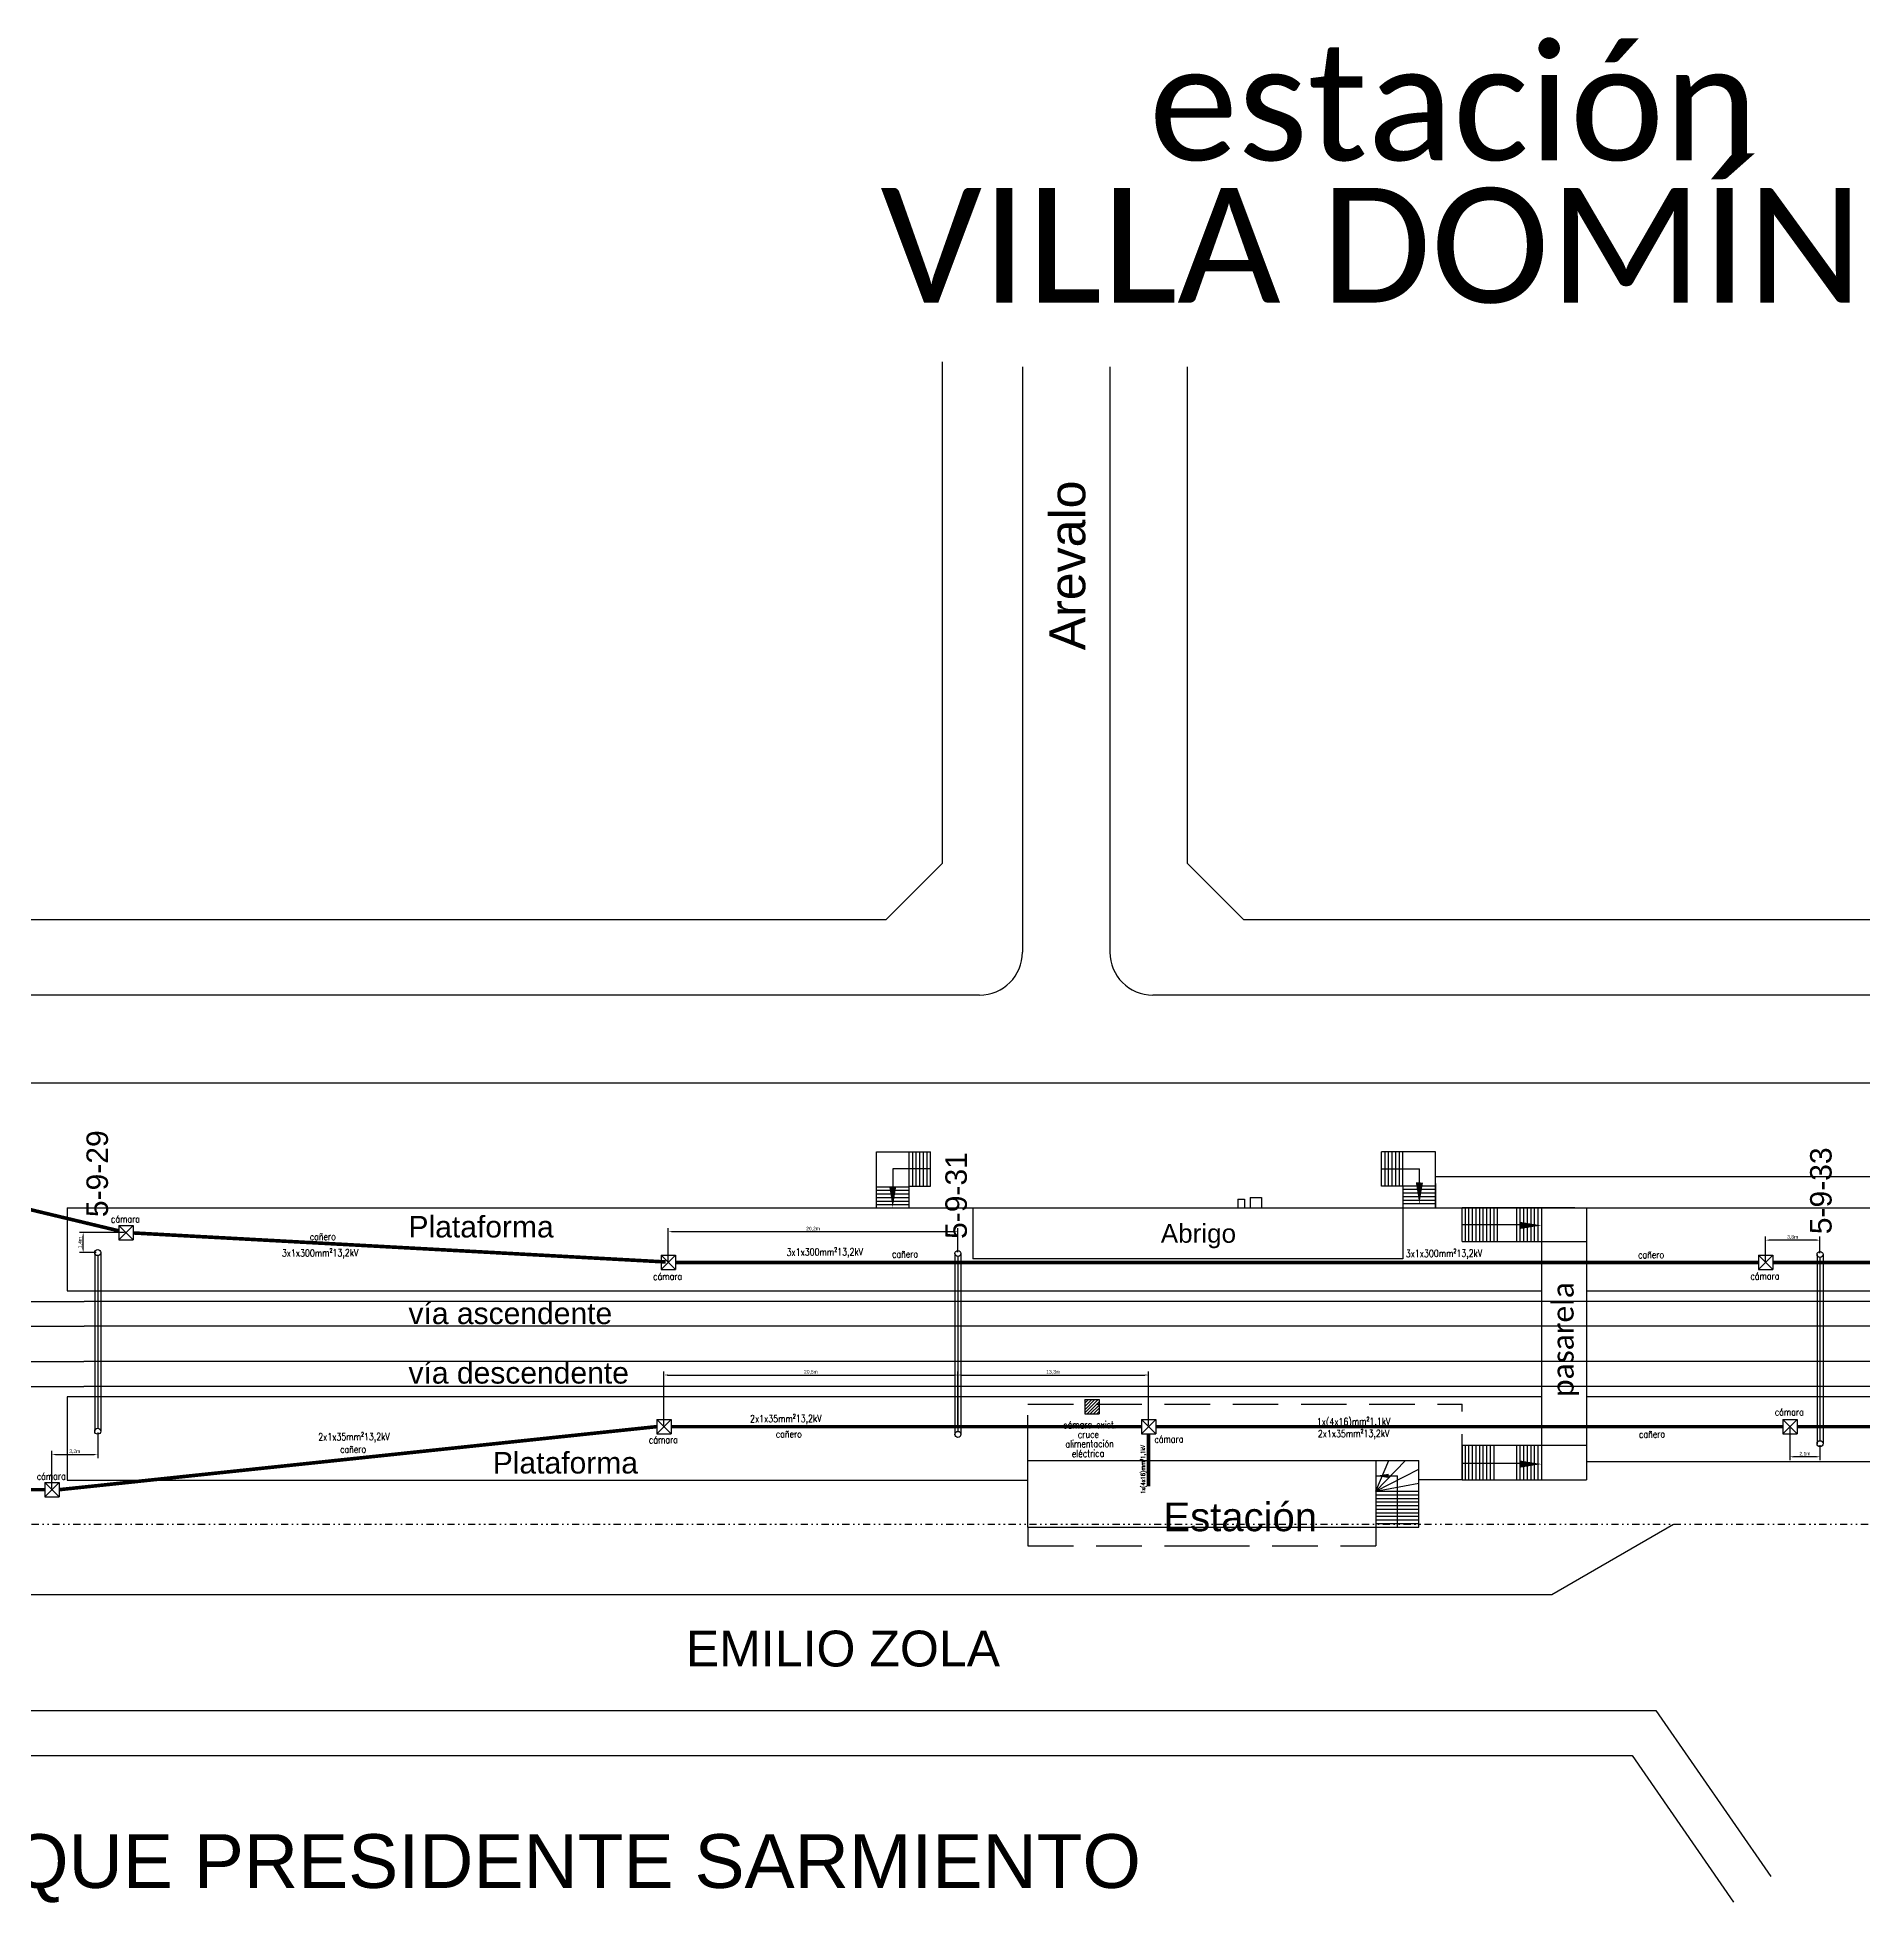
# Model space of a CAD drawing. Header units: millimetres. Extents: x 2221 to 2794, y 740 to 870.
# Drawn here: x 2418.7 to 2546.1, y 739.9 to 870.1 of the extents above; entities that cross this region are included whole.
import ezdxf

# ---------------------------------------------------------------- set-up
doc = ezdxf.new("R2010")
doc.units = ezdxf.units.MM
doc.linetypes.add('DIVIDE', pattern=[1.25, 0.5, -0.25, 0, -0.25, 0, -0.25])
doc.linetypes.add('HIDDEN2', pattern=[4.7625, 3.175, -1.5875])
for name, color, linetype in [('CALLES', 8, 'Continuous'), ('EDIFICIOS', 8, 'Continuous'), ('LINEA02', 8, 'Continuous'), ('n° de postación', 1, 'Continuous'), ('pórticos', 4, 'Continuous'), ('SEMI', 4, 'HIDDEN2'), ('textos', 7, 'Continuous'), ('Textos catenaria', 7, 'Continuous'), ('TITULO', 8, 'DIVIDE'), ('vías', 8, 'Continuous')]:
    doc.layers.add(name, color=color, linetype=linetype)
doc.styles.add('progresivas', font='calibri.ttf')
doc.styles.add('ROMANS', font='arial.ttf', dxfattribs={"width": 0.7})
doc.styles.add('SIMPLEX', font='simplex.shx', dxfattribs={"width": 0.75})
doc.dimstyles.new('ISO-25', dxfattribs={"dimtxt": 0.25, "dimasz": 0.25, "dimexe": 0.25, "dimexo": 0.1, "dimgap": 0.05, "dimtad": 1, "dimtxsty": 'Standard', "dimcen": 0.25, "dimadec": 0, "dimazin": 0, "dimtfac": 1, "dimtmove": 0, "dimatfit": 3, "dimfxl": 1, "dimarcsym": 0})

# ---------------------------------------------------------------- blocks, each defined once
blk = doc.blocks.new('cámara LDF-LDS')
at = {"color": 6}
for p, q in [((-0.5, 0.5), (0.5, 0.5)), ((-0.5, 0.5), (-0.5, -0.5)), ((-0.5, 0.5), (0.5, -0.5)), ((0.5, 0.5), (-0.5, -0.5)), ((0.5, 0.5), (0.5, -0.5)), ((-0.5, -0.5), (0.5, -0.5))]:
    blk.add_line(p, q, dxfattribs=at)
blk = doc.blocks.new('*D16')
at = {"color": 0, "lineweight": -2, "transparency": 16777216}
for p, q in [((2539.27, 784.69), (2539.27, 786.4)), ((2542.82, 786.15), (2539.52, 786.15)), ((2543.07, 785.25), (2543.07, 786.4))]:
    blk.add_line(p, q, dxfattribs=at)
at = {"color": 0, "transparency": 16777216}
for points in [[(2539.52, 786.19), (2539.52, 786.11), (2539.27, 786.15)], [(2542.82, 786.19), (2542.82, 786.11), (2543.07, 786.15)]]:
    blk.add_solid(points, dxfattribs=at)
at = {"layer": 'Defpoints', "color": 0, "transparency": 16777216}
for p in [(2539.27, 786.15), (2543.07, 785.15), (2539.27, 784.59)]:
    blk.add_point(p, dxfattribs=at)
at = {"color": 0, "transparency": 16777216, "insert": (2541.17, 786.35), "char_height": 0.25, "attachment_point": 5}
blk.add_mtext('3,8m', dxfattribs=at)
blk = doc.blocks.new('*D17')
at = {"color": 0, "lineweight": -2, "transparency": 16777216}
for p, q in [((2462.73, 784.69), (2462.73, 786.99)), ((2482.68, 786.74), (2462.98, 786.74)), ((2482.93, 785.32), (2482.93, 786.99))]:
    blk.add_line(p, q, dxfattribs=at)
at = {"color": 0, "transparency": 16777216}
for points in [[(2462.98, 786.78), (2462.98, 786.7), (2462.73, 786.74)], [(2482.68, 786.78), (2482.68, 786.7), (2482.93, 786.74)]]:
    blk.add_solid(points, dxfattribs=at)
at = {"layer": 'Defpoints', "color": 0, "transparency": 16777216}
for p in [(2462.73, 786.74), (2482.93, 785.22), (2462.73, 784.59)]:
    blk.add_point(p, dxfattribs=at)
at = {"color": 0, "transparency": 16777216, "insert": (2472.83, 786.93), "char_height": 0.25, "attachment_point": 5}
blk.add_mtext('20,2m', dxfattribs=at)
blk = doc.blocks.new('*D18')
at = {"color": 0, "lineweight": -2, "transparency": 16777216}
for p, q in [((2424.81, 786.68), (2421.67, 786.68)), ((2421.92, 785.53), (2421.92, 786.43)), ((2422.83, 785.28), (2421.67, 785.28))]:
    blk.add_line(p, q, dxfattribs=at)
at = {"color": 0, "transparency": 16777216}
for points in [[(2421.87, 786.43), (2421.96, 786.43), (2421.92, 786.68)], [(2421.87, 785.53), (2421.96, 785.53), (2421.92, 785.28)]]:
    blk.add_solid(points, dxfattribs=at)
at = {"layer": 'Defpoints', "color": 0, "transparency": 16777216}
for p in [(2421.92, 786.68), (2424.91, 786.68), (2422.93, 785.28)]:
    blk.add_point(p, dxfattribs=at)
at = {"color": 0, "transparency": 16777216, "insert": (2421.72, 785.98), "char_height": 0.25, "attachment_point": 5, "rotation": 90}
blk.add_mtext('1,4m', dxfattribs=at)
blk = doc.blocks.new('*D20')
at = {"color": 0, "lineweight": -2, "transparency": 16777216}
for p, q in [((2540.97, 773.04), (2540.97, 770.79)), ((2543.07, 771.85), (2543.07, 770.79)), ((2542.82, 771.04), (2541.22, 771.04))]:
    blk.add_line(p, q, dxfattribs=at)
at = {"color": 0, "transparency": 16777216}
for points in [[(2541.22, 771.08), (2541.22, 770.99), (2540.97, 771.04)], [(2542.82, 771.08), (2542.82, 770.99), (2543.07, 771.04)]]:
    blk.add_solid(points, dxfattribs=at)
at = {"layer": 'Defpoints', "color": 0, "transparency": 16777216}
for p in [(2540.97, 773.14), (2543.07, 771.95), (2540.97, 771.04)]:
    blk.add_point(p, dxfattribs=at)
at = {"color": 0, "transparency": 16777216, "insert": (2542.02, 771.23), "char_height": 0.25, "attachment_point": 5}
blk.add_mtext('2,1m', dxfattribs=at)
blk = doc.blocks.new('*D21')
at = {"color": 0, "lineweight": -2, "transparency": 16777216}
for p, q in [((2482.93, 773.24), (2482.93, 776.99)), ((2496.23, 773.24), (2496.23, 776.99)), ((2483.18, 776.74), (2495.98, 776.74))]:
    blk.add_line(p, q, dxfattribs=at)
at = {"color": 0, "transparency": 16777216}
for points in [[(2483.18, 776.78), (2483.18, 776.7), (2482.93, 776.74)], [(2495.98, 776.78), (2495.98, 776.7), (2496.23, 776.74)]]:
    blk.add_solid(points, dxfattribs=at)
at = {"layer": 'Defpoints', "color": 0, "transparency": 16777216}
for p in [(2496.23, 776.74), (2482.93, 773.14), (2496.23, 773.14)]:
    blk.add_point(p, dxfattribs=at)
at = {"color": 0, "transparency": 16777216, "insert": (2489.58, 776.94), "char_height": 0.25, "attachment_point": 5}
blk.add_mtext('13,3m', dxfattribs=at)
blk = doc.blocks.new('*D22')
at = {"color": 0, "lineweight": -2, "transparency": 16777216}
for p, q in [((2462.43, 773.24), (2462.43, 776.99)), ((2482.93, 773.24), (2482.93, 776.99)), ((2462.68, 776.74), (2482.68, 776.74))]:
    blk.add_line(p, q, dxfattribs=at)
at = {"color": 0, "transparency": 16777216}
for points in [[(2462.68, 776.78), (2462.68, 776.7), (2462.43, 776.74)], [(2482.68, 776.78), (2482.68, 776.7), (2482.93, 776.74)]]:
    blk.add_solid(points, dxfattribs=at)
at = {"layer": 'Defpoints', "color": 0, "transparency": 16777216}
for p in [(2482.93, 776.74), (2462.43, 773.14), (2482.93, 773.14)]:
    blk.add_point(p, dxfattribs=at)
at = {"color": 0, "transparency": 16777216, "insert": (2472.68, 776.94), "char_height": 0.25, "attachment_point": 5}
blk.add_mtext('20,5m', dxfattribs=at)
blk = doc.blocks.new('*D23')
at = {"color": 0, "lineweight": -2, "transparency": 16777216}
for p, q in [((2422.93, 772.72), (2422.93, 770.95)), ((2419.73, 768.84), (2419.73, 771.45)), ((2419.98, 771.2), (2422.68, 771.2))]:
    blk.add_line(p, q, dxfattribs=at)
at = {"color": 0, "transparency": 16777216}
for points in [[(2419.98, 771.24), (2419.98, 771.16), (2419.73, 771.2)], [(2422.68, 771.24), (2422.68, 771.16), (2422.93, 771.2)]]:
    blk.add_solid(points, dxfattribs=at)
at = {"layer": 'Defpoints', "color": 0, "transparency": 16777216}
for p in [(2422.93, 772.82), (2422.93, 771.2), (2419.73, 768.74)]:
    blk.add_point(p, dxfattribs=at)
at = {"color": 0, "transparency": 16777216, "insert": (2421.33, 771.4), "char_height": 0.25, "attachment_point": 5}
blk.add_mtext('3,2m', dxfattribs=at)

msp = doc.modelspace()

# ---------------------------------------------------------------- hatches: boundary and pattern name
h = msp.add_hatch()
h.set_pattern_fill('ANSI31', color=256, scale=0.05, style=0)
h.paths.add_polyline_path([(2491.793, 775.02), (2492.793, 775.02), (2492.793, 774.02), (2491.793, 774.02)])

# ---------------------------------------------------------------- linework, layer by layer
for p, q in [((2477.251, 788.414), (2477.251, 792.314)), ((2477.251, 792.314), (2481.031, 792.314)), ((2479.531, 789.914), (2479.531, 792.314)), ((2479.781, 789.914), (2479.781, 792.314)), ((2480.031, 789.914), (2480.031, 792.314)), ((2480.281, 789.914), (2480.281, 792.314)), ((2480.531, 789.914), (2480.531, 792.314)), ((2480.781, 789.914), (2480.781, 792.314)), ((2481.031, 789.914), (2481.031, 792.314)), ((2516.262, 792.314), (2512.482, 792.314)), ((2512.482, 789.914), (2512.482, 792.314)), ((2512.732, 789.914), (2512.732, 792.314)), ((2512.982, 789.914), (2512.982, 792.314)), ((2513.232, 789.914), (2513.232, 792.314)), ((2513.482, 789.914), (2513.482, 792.314)), ((2513.732, 789.914), (2513.732, 792.314)), ((2513.982, 789.921), (2513.982, 792.314)), ((2516.262, 788.414), (2516.262, 792.314)), ((2481.031, 791.114), (2478.391, 791.114)), ((2478.391, 791.114), (2478.391, 789.854)), ((2512.482, 791.127), (2515.134, 791.127)), ((2515.129, 790.171), (2515.134, 791.127)), ((2516.262, 790.105), (2516.262, 788.414)), ((2479.531, 789.854), (2477.251, 789.854)), ((2479.531, 789.604), (2477.251, 789.604)), ((2479.531, 789.354), (2477.251, 789.354)), ((2479.531, 789.104), (2477.251, 789.104)), ((2479.531, 788.854), (2477.251, 788.854)), ((2479.531, 788.414), (2479.531, 789.914)), ((2479.531, 789.914), (2481.031, 789.914)), ((2516.262, 789.914), (2512.482, 789.914)), ((2513.982, 789.933), (2513.982, 788.414)), ((2516.262, 789.671), (2513.982, 789.671)), ((2516.262, 789.421), (2513.982, 789.421)), ((2516.262, 789.171), (2513.982, 789.171)), ((2516.262, 788.921), (2513.982, 788.921)), ((2516.262, 788.671), (2513.982, 788.671)), ((2479.531, 788.604), (2477.251, 788.604)), ((2525.962, 788.414), (2518.102, 788.414)), ((2518.102, 786.043), (2518.102, 788.414)), ((2518.312, 788.414), (2518.312, 786.043)), ((2518.562, 788.414), (2518.562, 786.043)), ((2518.812, 788.414), (2518.812, 786.043)), ((2519.062, 788.414), (2519.062, 786.078)), ((2519.062, 788.414), (2519.062, 786.078)), ((2519.062, 788.414), (2519.062, 786.043)), ((2519.312, 788.414), (2519.312, 786.043)), ((2519.562, 788.414), (2519.562, 786.043)), ((2519.812, 788.414), (2519.812, 786.043)), ((2520.062, 788.414), (2520.062, 786.043)), ((2520.312, 788.414), (2520.312, 786.043)), ((2520.562, 788.414), (2520.562, 786.043)), ((2521.893, 788.414), (2521.893, 786.043)), ((2522.143, 788.414), (2522.143, 786.043)), ((2522.393, 788.414), (2522.393, 786.043)), ((2522.643, 788.414), (2522.643, 786.043)), ((2522.893, 788.414), (2522.893, 786.043)), ((2523.143, 788.414), (2523.143, 786.043)), ((2523.393, 788.414), (2523.393, 786.043)), ((2523.643, 788.414), (2523.643, 786.043)), ((2523.643, 787.353), (2523.643, 769.435)), ((2526.793, 788.414), (2526.793, 769.435)), ((2522.359, 787.211), (2518.102, 787.211)), ((2518.102, 786.043), (2526.793, 786.043)), ((2491.793, 775.02), (2492.793, 775.02)), ((2491.793, 775.02), (2491.793, 774.02)), ((2492.793, 775.02), (2492.793, 774.02)), ((2491.793, 774.02), (2492.793, 774.02)), ((2526.793, 771.814), (2518.102, 771.814)), ((2518.102, 771.814), (2518.102, 769.435)), ((2518.312, 771.814), (2518.312, 769.435)), ((2518.562, 771.814), (2518.562, 769.435)), ((2518.812, 771.814), (2518.812, 769.435)), ((2519.062, 771.814), (2519.062, 769.435)), ((2519.062, 771.814), (2519.062, 769.47)), ((2519.062, 771.814), (2519.062, 769.47)), ((2519.312, 771.814), (2519.312, 769.435)), ((2519.562, 771.814), (2519.562, 769.435)), ((2519.812, 771.814), (2519.812, 769.435)), ((2520.062, 771.814), (2520.062, 769.435)), ((2520.312, 771.814), (2520.312, 769.435)), ((2521.893, 771.814), (2521.893, 769.435)), ((2522.143, 771.814), (2522.143, 769.435)), ((2522.393, 771.814), (2522.393, 769.435)), ((2522.643, 771.814), (2522.643, 769.435)), ((2522.893, 771.814), (2522.893, 769.435)), ((2523.143, 771.814), (2523.143, 769.435)), ((2523.393, 771.814), (2523.393, 769.435)), ((2523.643, 771.814), (2523.643, 769.435)), ((2512.092, 770.765), (2515.092, 770.765)), ((2512.092, 768.634), (2514.149, 770.765)), ((2512.092, 768.634), (2512.993, 770.765)), ((2515.092, 766.134), (2515.092, 770.765)), ((2522.359, 770.562), (2518.102, 770.562)), ((2512.092, 768.634), (2515.092, 770.181)), ((2512.092, 769.705), (2513.592, 769.705)), ((2512.092, 768.634), (2515.092, 769.197)), ((2513.592, 766.134), (2513.592, 769.705)), ((2518.102, 769.435), (2526.793, 769.435)), ((2512.092, 768.634), (2515.092, 768.634)), ((2512.092, 768.384), (2515.092, 768.384)), ((2512.092, 768.134), (2515.092, 768.134)), ((2512.092, 767.884), (2515.092, 767.884)), ((2512.092, 767.634), (2515.092, 767.634)), ((2512.092, 767.384), (2515.092, 767.384)), ((2512.092, 767.134), (2515.092, 767.134)), ((2512.092, 766.884), (2515.092, 766.884)), ((2512.092, 766.634), (2515.092, 766.634)), ((2512.092, 766.384), (2515.092, 766.384)), ((2512.092, 766.134), (2515.092, 766.134))]:
    msp.add_line(p, q)
for points in [[(2515.379, 790.17), (2515.122, 788.671), (2514.879, 790.172)], [(2478.637, 789.914), (2478.391, 788.414), (2478.137, 789.913)], [(2522.143, 787.425), (2523.643, 787.175), (2522.143, 786.925)], [(2522.143, 770.776), (2523.643, 770.526), (2522.143, 770.276)], [(2512.992, 769.552), (2512.092, 769.705), (2512.993, 769.852)]]:
    msp.add_solid(points)
at = {"layer": 'CALLES'}
for p, q in [((2481.872, 812.459), (2481.872, 847.43)), ((2487.442, 847.069), (2487.442, 806.974)), ((2487.442, 847.069), (2487.442, 806.244)), ((2493.532, 847.069), (2493.532, 806.244)), ((2498.922, 847.069), (2498.922, 812.459)), ((2481.872, 812.459), (2477.927, 808.514)), ((2498.922, 812.459), (2502.867, 808.514)), ((2373.039, 808.514), (2477.927, 808.514)), ((2502.867, 808.514), (2593.972, 808.514)), ((2484.442, 803.244), (2369.862, 803.244)), ((2600.522, 803.244), (2496.532, 803.244)), ((2477.486, 788.414), (2479.296, 788.414)), ((2524.361, 761.434), (2532.848, 766.334)), ((2524.361, 761.434), (2524.361, 761.434)), ((2334.222, 753.334), (2531.616, 753.334)), ((2531.616, 753.334), (2539.639, 741.751)), ((2334.222, 750.184), (2529.966, 750.184)), ((2529.966, 750.184), (2537.049, 739.957))]:
    msp.add_line(p, q, dxfattribs=at)
for centre, start, end in [((2484.442, 806.244), 270, 0), ((2496.532, 806.244), 180, 270)]:
    msp.add_arc(centre, 3, start, end, dxfattribs=at)
at = {"layer": 'EDIFICIOS'}
for p, q in [((2502.452, 789.014), (2502.452, 788.414)), ((2502.452, 789.014), (2502.932, 789.014)), ((2502.932, 789.014), (2502.932, 788.414)), ((2503.332, 789.124), (2503.332, 788.414)), ((2503.332, 789.124), (2504.112, 789.124)), ((2504.112, 789.124), (2504.112, 788.414)), ((2502.452, 788.414), (2502.932, 788.414)), ((2503.332, 788.414), (2504.112, 788.414)), ((2487.822, 766.134), (2487.822, 770.765)), ((2487.822, 770.765), (2512.092, 770.765)), ((2512.092, 770.765), (2512.092, 766.134)), ((2487.822, 766.134), (2500.102, 766.134)), ((2500.102, 766.134), (2512.092, 766.134))]:
    msp.add_line(p, q, dxfattribs=at)
at = {"layer": 'LINEA02'}
for p, q in [((2334.222, 797.114), (2714.982, 797.114)), ((2420.803, 788.414), (2501.112, 788.414)), ((2420.803, 788.414), (2420.803, 782.604)), ((2501.112, 788.414), (2602.753, 788.414)), ((2502.932, 788.414), (2503.332, 788.414)), ((2420.803, 782.604), (2512.456, 782.604)), ((2512.456, 782.604), (2523.643, 782.604)), ((2526.793, 782.604), (2602.753, 782.604)), ((2512.456, 775.214), (2420.803, 775.214)), ((2420.803, 775.214), (2420.803, 769.394)), ((2523.643, 775.214), (2512.456, 775.214)), ((2602.753, 775.214), (2526.793, 775.214)), ((2526.793, 770.714), (2712.922, 770.714)), ((2420.803, 769.394), (2487.822, 769.394)), ((2334.222, 761.434), (2524.361, 761.434))]:
    msp.add_line(p, q, dxfattribs=at)
at = {"layer": 'LINEA02', "color": 11, "const_width": 0.25}
for points in [[(2424.407, 786.798), (2415.803, 788.859)], [(2462.552, 784.628), (2425.407, 786.651)], [(2463.233, 784.59), (2538.773, 784.59)], [(2539.773, 784.59), (2599.584, 784.59)], [(2420.233, 768.739), (2461.933, 773.139)], [(2495.733, 773.139), (2462.933, 773.139)], [(2540.473, 773.139), (2496.733, 773.139)], [(2599.223, 773.139), (2541.473, 773.139)], [(2496.233, 772.639), (2496.233, 768.973)], [(2360.979, 768.739), (2419.233, 768.739)]]:
    msp.add_lwpolyline(points, dxfattribs=at)
at = {"layer": 'pórticos'}
for p, q in [((2422.723, 785.279), (2422.723, 772.819)), ((2422.933, 785.069), (2422.933, 773.029)), ((2423.143, 785.279), (2423.143, 772.819)), ((2482.723, 785.219), (2482.723, 772.599)), ((2482.933, 785.009), (2482.933, 772.809)), ((2483.143, 785.219), (2483.143, 772.599)), ((2542.863, 785.149), (2542.863, 771.949)), ((2543.073, 772.159), (2543.073, 784.939)), ((2543.283, 785.149), (2543.283, 771.949))]:
    msp.add_line(p, q, dxfattribs=at)
for centre in [(2422.933, 785.279), (2482.933, 785.219), (2543.073, 785.149), (2422.933, 772.819), (2482.933, 772.599), (2543.073, 771.949)]:
    msp.add_circle(centre, 0.21, dxfattribs=at)
at = {"layer": 'SEMI', "color": 7, "linetype": 'Continuous'}
for p, q in [((2483.982, 788.414), (2483.982, 784.834)), ((2513.982, 788.414), (2513.982, 784.834)), ((2513.982, 784.834), (2483.982, 784.834))]:
    msp.add_line(p, q, dxfattribs=at)
at = {"layer": 'SEMI', "color": 7}
for p, q in [((2487.822, 774.715), (2518.102, 774.715)), ((2487.822, 770.765), (2487.822, 774.715)), ((2518.102, 769.435), (2518.102, 774.715)), ((2518.102, 769.435), (2515.092, 769.435)), ((2487.822, 766.134), (2487.822, 764.834)), ((2512.092, 766.134), (2512.092, 764.834)), ((2487.822, 764.834), (2500.102, 764.834)), ((2500.102, 764.834), (2512.092, 764.834))]:
    msp.add_line(p, q, dxfattribs=at)
at = {"layer": 'TITULO'}
msp.add_line((2334.222, 766.334), (2794.147, 766.334), dxfattribs=at)
at = {"layer": 'vías'}
for p, q in [((2516.262, 790.579), (2717.922, 790.579)), ((2220.939, 781.879), (2421.978, 781.879)), ((2604.452, 781.879), (2421.978, 781.879)), ((2220.939, 780.139), (2421.976, 780.139)), ((2604.452, 780.139), (2421.976, 780.139)), ((2220.939, 777.679), (2421.974, 777.679)), ((2604.452, 777.679), (2421.974, 777.679)), ((2220.939, 775.939), (2421.972, 775.939)), ((2604.452, 775.939), (2421.972, 775.939))]:
    msp.add_line(p, q, dxfattribs=at)

# ---------------------------------------------------------------- block references
for p in [(2424.907, 786.679), (2462.733, 784.59), (2539.273, 784.59), (2462.433, 773.139), (2496.233, 773.139), (2540.973, 773.139), (2419.733, 768.739)]:
    msp.add_blockref('cámara LDF-LDS', p)

# ---------------------------------------------------------------- texts
at = {"layer": 'n° de postación', "style": 'ROMANS'}
for s, p in [('5-9-29', (2423.647, 787.755)), ('5-9-31', (2483.56, 786.234)), ('5-9-33', (2543.881, 786.563))]:
    msp.add_text(s, height=1.5, rotation=90, dxfattribs=at).set_placement(p)
at = {"layer": 'textos', "color": 7, "style": 'progresivas'}
for s, p in [('estación', (2496.257, 861.487)), ('VILLA DOMÍNICO', (2477.535, 851.556))]:
    msp.add_text(s, height=8, dxfattribs=at).set_placement(p)
at = {"layer": 'textos'}
for s, height, style, p in [('Arevalo', 2.5, 'ROMANS', (2491.821, 827.302)), ('pasarela', 1.5, 'progresivas', (2525.888, 775.203))]:
    msp.add_text(s, height=height, rotation=90, dxfattribs=dict(at, style=style)).set_placement(p)
at = {"layer": 'textos', "style": 'ROMANS'}
for s, height, p in [('Plataforma', 1.5, (2444.609, 786.337)), ('Abrigo', 1.3, (2497.088, 785.968)), ('vía ascendente', 1.5, (2444.609, 780.293)), ('vía descendente', 1.5, (2444.609, 776.142)), ('Plataforma', 1.5, (2450.488, 769.866)), ('Estación', 2, (2497.273, 765.843)), ('EMILIO ZOLA', 2.5, (2463.95, 756.407)), ('PARQUE PRESIDENTE SARMIENTO', 3.75, (2406.057, 740.956))]:
    msp.add_text(s, height=height, dxfattribs=at).set_placement(p)
at = {"layer": 'Textos catenaria', "style": 'SIMPLEX', "width": 0.8}
for s, height, rotation, p in [('cámara', 0.5, 0.31934, (2423.856, 787.366)), ('cañero', 0.5, 0.31934, (2437.726, 786.146)), ('3x1x300mm²13,2kV', 0.5, 0.31934, (2435.78, 784.996)), ('3x1x300mm²13,2kV', 0.5, 0.31934, (2470.986, 785.061)), ('cañero', 0.5, 0.31934, (2478.34, 784.921)), ('3x1x300mm²13,2kV', 0.5, 0.31934, (2514.18, 784.963)), ('cañero', 0.5, 0.31934, (2530.385, 784.877)), ('cámara', 0.5, 0.31934, (2461.682, 783.366)), ('cámara', 0.5, 0.31934, (2538.222, 783.387)), ('cámara', 0.5, 0.31934, (2539.922, 773.908)), ('2x1x35mm²13,2kV', 0.5, 0.31934, (2468.438, 773.436)), ('cámara exist.', 0.5, 0.31934, (2490.283, 773.01)), ('1x(4x16)mm²1,1kV', 0.5, 0.31934, (2507.977, 773.23)), ('2x1x35mm²13,2kV', 0.5, 0.31934, (2438.317, 772.172)), ('cañero', 0.5, 0.31934, (2439.836, 771.31)), ('cámara', 0.5, 0.31934, (2461.382, 771.966)), ('cañero', 0.5, 0.31934, (2470.236, 772.372)), ('alimentación', 0.5, 0.31934, (2490.434, 771.684)), ('cruce', 0.5, 0.31934, (2491.303, 772.343)), ('cámara', 0.5, 0.31934, (2496.643, 772.01)), ('2x1x35mm²13,2kV', 0.5, 0.31934, (2508.047, 772.394)), ('cañero', 0.5, 0.31934, (2530.446, 772.36)), ('eléctrica', 0.5, 0.31934, (2490.889, 771.011)), ('1x(4x16)mm²1,1kV', 0.3, 90.31934, (2496.003, 768.446)), ('cámara', 0.5, 0.31934, (2418.682, 769.426))]:
    msp.add_text(s, height=height, rotation=rotation, dxfattribs=at).set_placement(p)

# ---------------------------------------------------------------- dimensions: what is measured, and where the dimension line sits
dim = msp.add_linear_dim(base=(2421.915, 786.679), p1=(2422.933, 785.279), p2=(2424.907, 786.679), angle=90, dimstyle='ISO-25', override={"dimpost": 'm'})
dim.commit()
dim.dimension.update_dxf_attribs({"geometry": '*D18', "text_midpoint": (2421.719, 785.979)})
for base, p1, p2, picture, middle in [((2462.733, 786.737), (2482.933, 785.219), (2462.733, 784.59), '*D17', (2472.833, 786.933)), ((2539.273, 786.151), (2543.073, 785.149), (2539.273, 784.59), '*D16', (2541.173, 786.347)), ((2482.933, 776.741), (2462.433, 773.139), (2482.933, 773.139), '*D22', (2472.683, 776.937)), ((2496.233, 776.741), (2482.933, 773.139), (2496.233, 773.139), '*D21', (2489.583, 776.937)), ((2540.973, 771.036), (2543.073, 771.949), (2540.973, 773.139), '*D20', (2542.023, 771.232)), ((2422.933, 771.201), (2419.733, 768.739), (2422.933, 772.819), '*D23', (2421.333, 771.396))]:
    dim = msp.add_linear_dim(base=base, p1=p1, p2=p2, dimstyle='ISO-25', override={"dimpost": 'm'})
    dim.commit()
    dim.dimension.update_dxf_attribs({"geometry": picture, "text_midpoint": middle})

doc.saveas('drawing.dxf')
